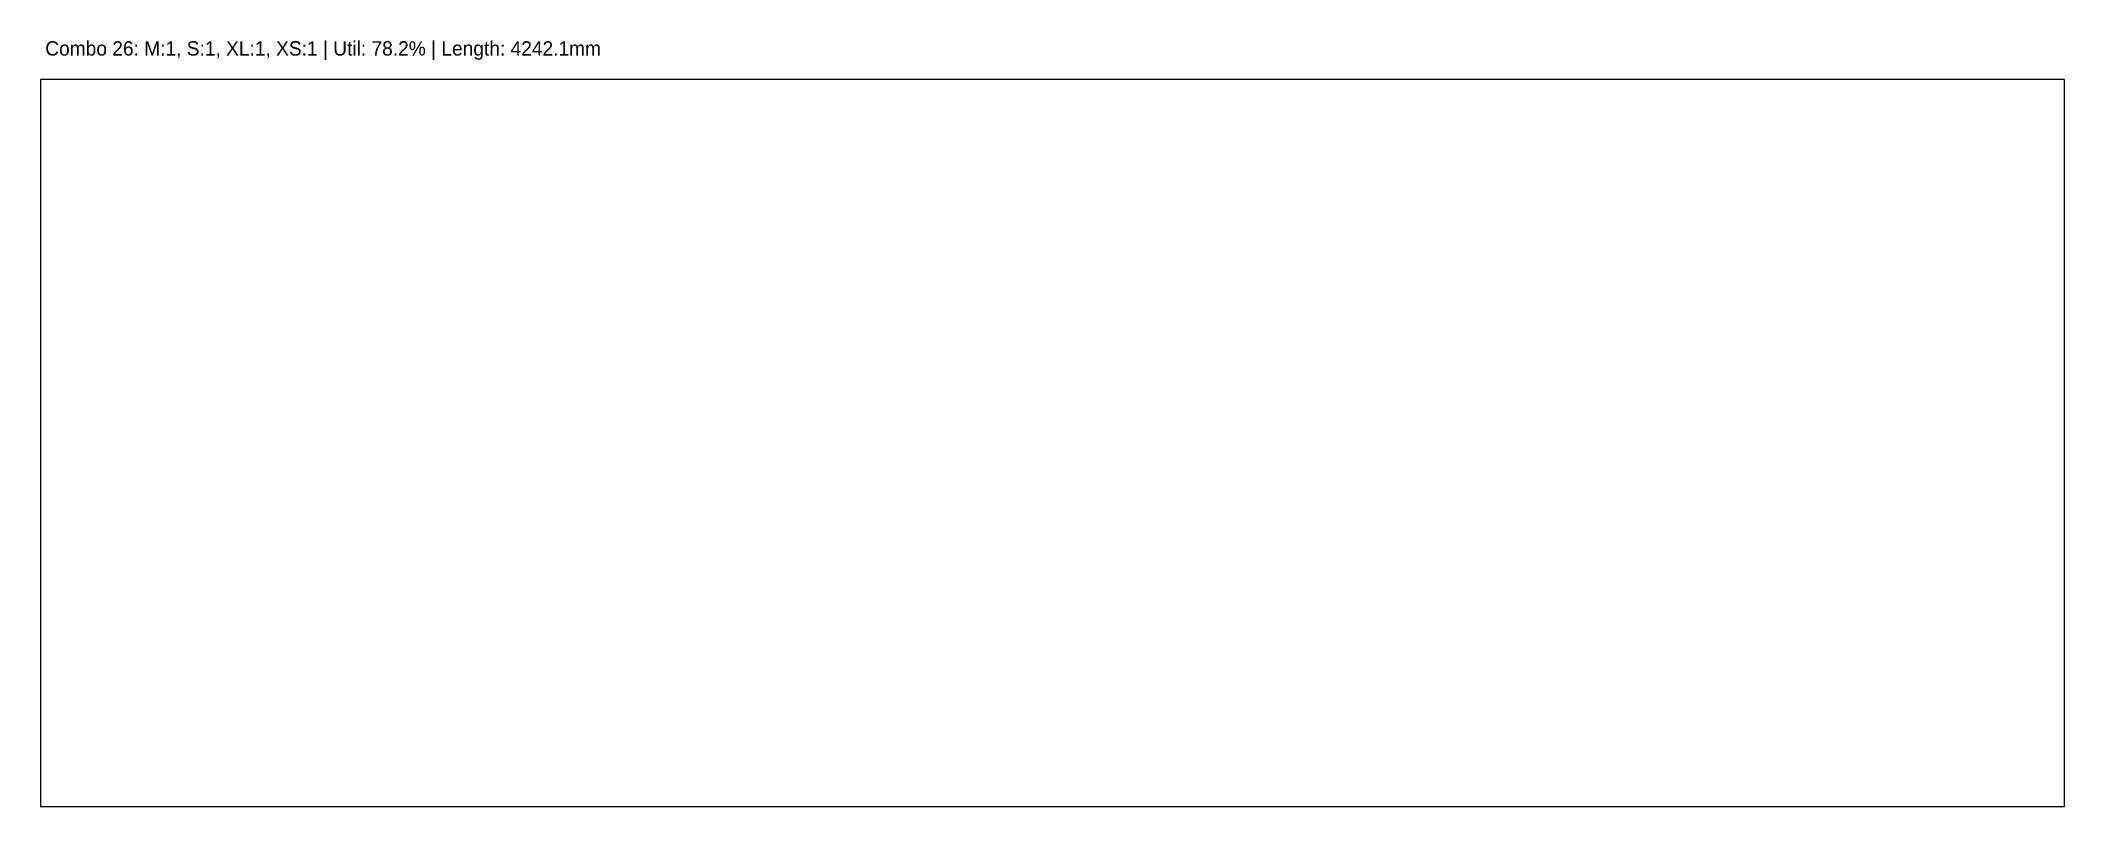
# Model space of a CAD drawing. Header units: metres. Extents: x 0 to 4242, y 0 to 1606.
import ezdxf

# ---------------------------------------------------------------- set-up
doc = ezdxf.new("R2010")
doc.units = ezdxf.units.M
doc.layers.add('CONTAINER', color=7, linetype='Continuous')
doc.layers.add('INFO', color=7, linetype='Continuous')

msp = doc.modelspace()

# ---------------------------------------------------------------- linework, layer by layer
at = {"layer": 'CONTAINER'}
msp.add_lwpolyline([(0, 0), (4242.1, 0), (4242.1, 1524), (0, 1524), (0, 0)], dxfattribs=at)

# ---------------------------------------------------------------- texts
at = {"layer": 'INFO'}
msp.add_text('Combo 26: M:1, S:1, XL:1, XS:1 | Util: 78.2% | Length: 4242.1mm', height=30, dxfattribs=at).set_placement((10, 1574))

doc.saveas('drawing.dxf')
